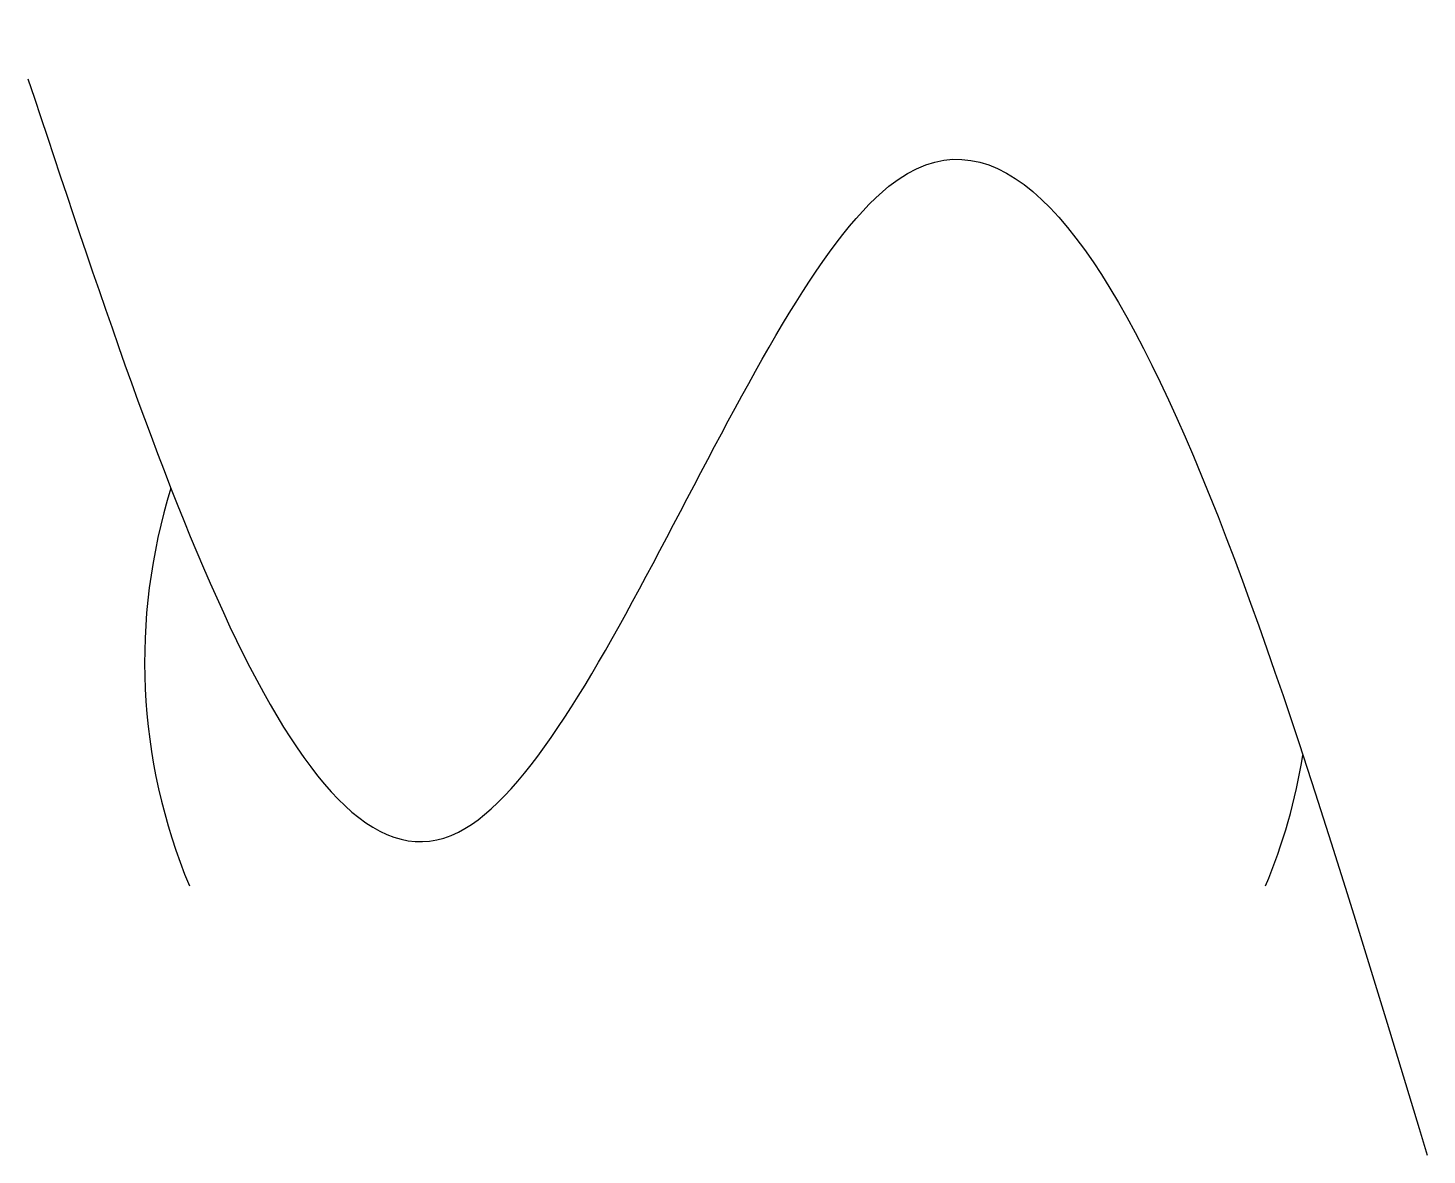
# Model space of a CAD drawing. Header units: millimetres. Extents: x 2 to 28, y 0 to 20.9.
import ezdxf

# ---------------------------------------------------------------- set-up
doc = ezdxf.new("R2010")
doc.units = ezdxf.units.MM
doc.layers.get('0').update_dxf_attribs({"lineweight": 25})

msp = doc.modelspace()

# ---------------------------------------------------------------- linework, layer by layer
for start, end in [(162.6899, 202.6199), (337.3801, 350.786)]:
    msp.add_arc((15, 9.167), 10.833, start, end)
msp.add_open_spline([(2, 20), (4.558, 12.274), (9.404, -2.362), (19.473, 28.276), (24.842, 10.471), (28, 0)], degree=3, knots=[0, 0, 0, 0, 16.124515, 30.546721, 51.137981, 51.137981, 51.137981, 51.137981])

doc.saveas('drawing.dxf')
